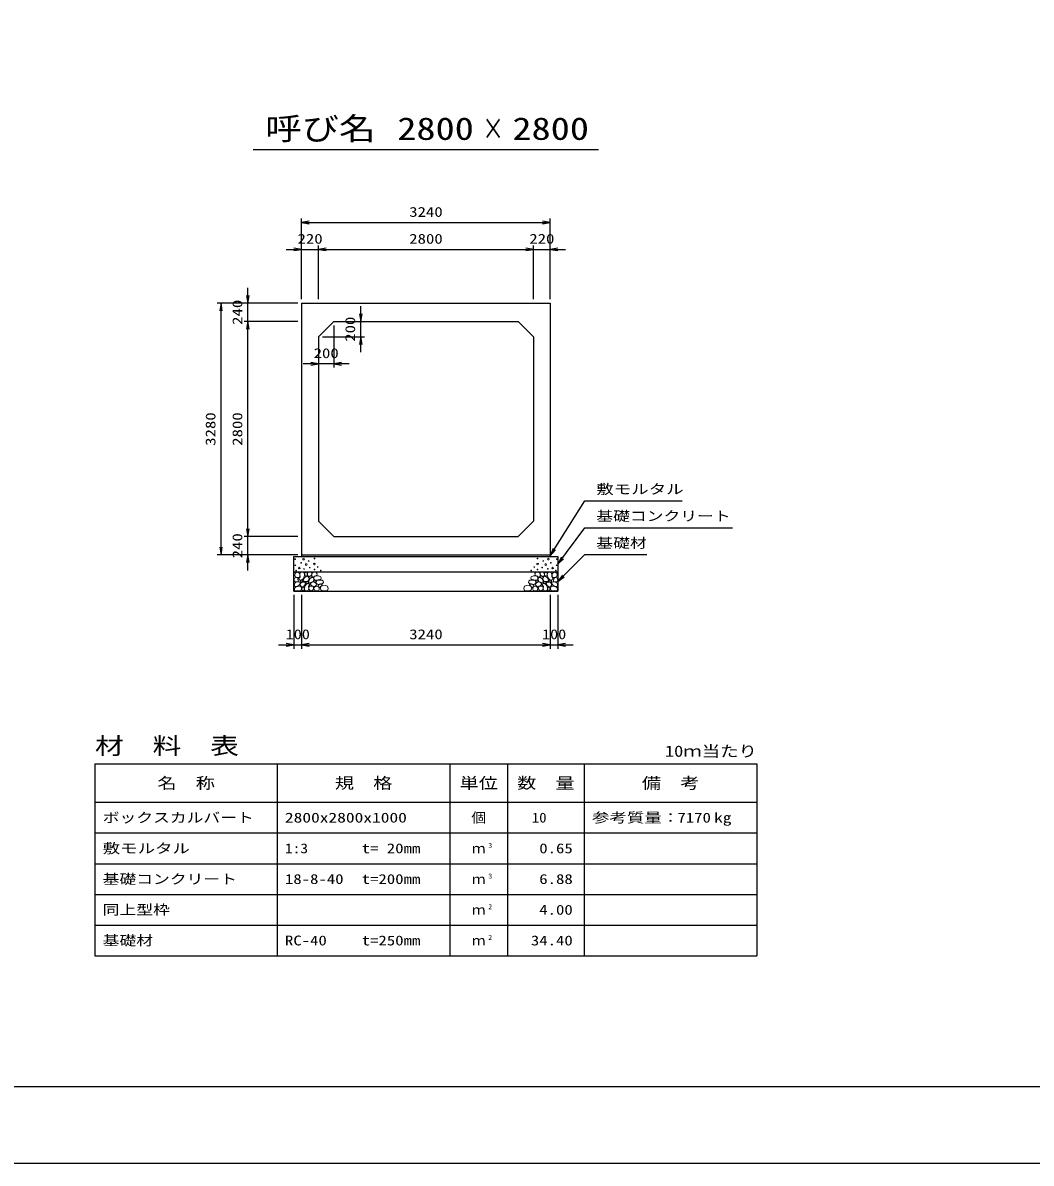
# Model space of a CAD drawing. Units: millimetres at full size. Extents: x 0 to 42050, y 0 to 29700.
# Drawn here: x 15772 to 28911, y 0 to 14850 of the extents above; entities that cross this region are included whole.
import ezdxf
from ezdxf.enums import TextEntityAlignment as Align

# ---------------------------------------------------------------- set-up
doc = ezdxf.new("R2010")
doc.units = ezdxf.units.MM
for name, color, linetype, lineweight in [('D-DCR-HCHn', 4, 'Continuous', 9), ('D-MTR-FRAM', 7, 'Continuous', 25), ('D-MTR-LINE', 7, 'Continuous', 25), ('D-STR-DIM', 7, 'Continuous', 25), ('D-STR-STRn', 1, 'Continuous', 25), ('D-STR-TXT', 7, 'Continuous', 25), ('D-TTL', 2, 'Continuous', 25), ('D-TTL-TXT', 7, 'Continuous', 25)]:
    doc.layers.add(name, color=color, linetype=linetype, lineweight=lineweight)
doc.layers.add('D-MTR', color=7, linetype='Continuous')
doc.layers.add('D-MTR-TXT', color=7, linetype='Continuous')
doc.styles.add('ＭＳ ゴシック', font='')
doc.styles.get('ＭＳ ゴシック').set_extended_font_data('MS Gothic')

# ---------------------------------------------------------------- blocks, each defined once
blk = doc.blocks.new('open_arrow')
at = {"color": 0, "linetype": 'Continuous', "lineweight": -2}
blk.add_lwpolyline([(7.5, 1.25), (0, 0), (7.5, -1.25)], dxfattribs=at)

msp = doc.modelspace()

# ---------------------------------------------------------------- linework, layer by layer
at = {"layer": 'D-DCR-HCHn'}
for points in [[(19314.101, 7617.26), (19305.433, 7591.256), (19316.99, 7573.92), (19345.883, 7571.03), (19365.61, 7579.499), (19357.441, 7599.924), (19363.219, 7611.481), (19351.662, 7623.038), (19334.326, 7628.817)], [(19368.998, 7689.493), (19342.994, 7695.271), (19319.879, 7683.714), (19316.99, 7657.71), (19322.769, 7637.485), (19351.662, 7628.817), (19371.887, 7628.817), (19380.555, 7643.263), (19380.555, 7675.046)], [(19392.112, 7692.382), (19383.444, 7666.378), (19386.334, 7637.485), (19366.109, 7605.702), (19392.112, 7591.256), (19421.006, 7605.702), (19438.342, 7628.817), (19444.12, 7666.378), (19438.342, 7686.603), (19421.006, 7695.271)], [(19397.891, 7591.256), (19383.444, 7579.698), (19389.223, 7571.03), (19409.448, 7571.03), (19418.116, 7573.92), (19423.895, 7585.477), (19415.227, 7594.145)], [(19441.231, 7623.038), (19426.784, 7588.366), (19438.342, 7573.92), (19473.013, 7573.92), (19487.46, 7579.698), (19501.907, 7599.924), (19501.907, 7617.26), (19487.46, 7640.374), (19470.124, 7643.263)], [(19447.01, 7686.603), (19447.01, 7651.931), (19461.456, 7643.263), (19475.903, 7651.931), (19478.792, 7672.157), (19475.903, 7689.493), (19455.678, 7695.271)], [(19495.601, 7638.845), (19483.999, 7646.941), (19482.006, 7674.16), (19491.557, 7695.616), (19515.582, 7698.128), (19535.263, 7692.156), (19536.848, 7680.53), (19534.014, 7656.921), (19518.752, 7647.586)], [(19511.681, 7614.73), (19523.297, 7620.817), (19534.296, 7626.161), (19540.86, 7639.065), (19535.554, 7647.961), (19525.968, 7650.014), (19510.137, 7641.115), (19498.42, 7632.605), (19499.515, 7624.944), (19503.895, 7617.527)], [(19513.109, 7553.224), (19500.35, 7557.579), (19499.086, 7585.688), (19509.964, 7610.928), (19540.015, 7625.156), (19562.452, 7619.405), (19563.795, 7588.924), (19553.477, 7576.886), (19525.401, 7561.311)], [(19561.239, 7631.998), (19571.02, 7643.092), (19588.359, 7649.342), (19602.287, 7658.717), (19606.55, 7673.49), (19600.013, 7687.695), (19586.369, 7696.218), (19570.845, 7697.886), (19555.522, 7695.424), (19545.719, 7686.98), (19538.918, 7669.457), (19537.379, 7652.722), (19541.1, 7642.871), (19543.729, 7633.23), (19552.948, 7629.842)], [(19592.239, 7573.692), (19592.239, 7584.551), (19585.72, 7589.466), (19574.97, 7590.609), (19566.278, 7587.18), (19563.19, 7576.664), (19570.738, 7568.891), (19580.802, 7564.319), (19590.409, 7568.319)], [(19582.727, 7592.135), (19572.952, 7595.066), (19568.675, 7600.928), (19565.905, 7616.938), (19569.816, 7638.619), (19595.776, 7648.926), (19625.648, 7648.926), (19653.03, 7633.998), (19657.653, 7618.004), (19653.385, 7606.63), (19640.583, 7601.299), (19619.247, 7597.745), (19592.931, 7592.013)], [(19618.634, 7535.297), (19610.545, 7539.592), (19599.424, 7547.928), (19594.874, 7556.518), (19594.874, 7575.212), (19608.523, 7590.37), (19638.349, 7594.159), (19670.449, 7590.117), (19686.12, 7578.585), (19690.164, 7560.462), (19677.761, 7549.388), (19667.436, 7545.361), (19650.312, 7543.128), (19634.987, 7540.305)], [(22431.366, 7535.297), (22439.455, 7539.592), (22450.576, 7547.928), (22455.126, 7556.518), (22455.126, 7575.212), (22441.477, 7590.37), (22411.651, 7594.159), (22379.551, 7590.117), (22363.88, 7578.585), (22359.836, 7560.462), (22372.239, 7549.388), (22382.564, 7545.361), (22399.688, 7543.128), (22415.013, 7540.305)], [(22467.273, 7592.135), (22477.048, 7595.066), (22481.325, 7600.928), (22484.095, 7616.938), (22480.184, 7638.619), (22454.224, 7648.926), (22424.352, 7648.926), (22396.97, 7633.998), (22392.347, 7618.004), (22396.615, 7606.63), (22409.417, 7601.299), (22430.753, 7597.745), (22457.069, 7592.013)], [(22488.761, 7631.998), (22478.98, 7643.092), (22461.641, 7649.342), (22447.713, 7658.717), (22443.45, 7673.49), (22449.987, 7687.695), (22463.631, 7696.218), (22479.155, 7697.886), (22494.478, 7695.424), (22504.281, 7686.98), (22511.082, 7669.457), (22512.621, 7652.722), (22508.9, 7642.871), (22506.271, 7633.23), (22497.052, 7629.842)], [(22457.761, 7573.692), (22457.761, 7584.551), (22464.28, 7589.466), (22475.03, 7590.609), (22483.722, 7587.18), (22486.81, 7576.664), (22479.262, 7568.891), (22469.198, 7564.319), (22459.591, 7568.319)], [(22536.891, 7553.224), (22549.65, 7557.579), (22550.914, 7585.688), (22540.036, 7610.928), (22509.985, 7625.156), (22487.548, 7619.405), (22486.205, 7588.924), (22496.523, 7576.886), (22524.599, 7561.311)], [(22538.319, 7614.73), (22526.703, 7620.817), (22515.704, 7626.161), (22509.14, 7639.065), (22514.446, 7647.961), (22524.032, 7650.014), (22539.863, 7641.115), (22551.58, 7632.605), (22550.485, 7624.944), (22546.105, 7617.527)], [(22554.399, 7638.845), (22566.001, 7646.941), (22567.994, 7674.16), (22558.443, 7695.616), (22534.418, 7698.128), (22514.737, 7692.156), (22513.152, 7680.53), (22515.986, 7656.921), (22531.248, 7647.586)], [(22608.769, 7623.038), (22623.216, 7588.366), (22611.658, 7573.92), (22576.987, 7573.92), (22562.54, 7579.698), (22548.093, 7599.924), (22548.093, 7617.26), (22562.54, 7640.374), (22579.876, 7643.263)], [(22602.99, 7686.603), (22602.99, 7651.931), (22588.544, 7643.263), (22574.097, 7651.931), (22571.208, 7672.157), (22574.097, 7689.493), (22594.322, 7695.271)], [(22657.888, 7692.382), (22666.556, 7666.378), (22663.666, 7637.485), (22683.891, 7605.702), (22657.888, 7591.256), (22628.994, 7605.702), (22611.658, 7628.817), (22605.88, 7666.378), (22611.658, 7686.603), (22628.994, 7695.271)], [(22652.109, 7591.256), (22666.556, 7579.698), (22660.777, 7571.03), (22640.552, 7571.03), (22631.884, 7573.92), (22626.105, 7585.477), (22634.773, 7594.145)], [(22681.002, 7689.493), (22707.006, 7695.271), (22730.121, 7683.714), (22733.01, 7657.71), (22727.231, 7637.485), (22698.338, 7628.817), (22678.113, 7628.817), (22669.445, 7643.263), (22669.445, 7675.046)], [(22735.899, 7617.26), (22744.567, 7591.256), (22733.01, 7573.92), (22704.117, 7571.03), (22684.39, 7579.499), (22692.559, 7599.924), (22686.781, 7611.481), (22698.338, 7623.038), (22715.674, 7628.817)], [(19368.944, 7521.261), (19390.346, 7553.365), (19387.671, 7561.39), (19358.243, 7569.416), (19331.49, 7566.741), (19312.763, 7550.689), (19310.087, 7531.962), (19312.763, 7513.235), (19334.165, 7507.884)], [(19379.645, 7454.378), (19398.372, 7462.404), (19403.723, 7489.157), (19393.021, 7507.884), (19374.294, 7513.235), (19350.217, 7510.56), (19323.464, 7499.859), (19310.087, 7483.807), (19310.087, 7465.08), (19318.113, 7454.378), (19350.217, 7457.054)], [(19443.852, 7521.261), (19457.229, 7553.365), (19446.527, 7566.741), (19414.424, 7566.741), (19401.047, 7561.39), (19387.671, 7542.663), (19387.671, 7526.612), (19401.047, 7505.209), (19417.099, 7502.534)], [(19438.502, 7462.404), (19438.502, 7494.508), (19425.125, 7502.534), (19411.749, 7494.508), (19409.073, 7475.781), (19411.749, 7459.729), (19430.476, 7454.378)], [(19489.332, 7457.054), (19497.358, 7481.131), (19494.683, 7507.884), (19513.41, 7537.313), (19489.332, 7550.689), (19462.579, 7537.313), (19446.527, 7515.91), (19441.177, 7481.131), (19446.527, 7462.404), (19462.579, 7454.378)], [(19483.982, 7550.689), (19497.358, 7561.39), (19492.007, 7569.416), (19473.28, 7569.416), (19465.254, 7566.741), (19459.904, 7556.04), (19467.93, 7548.014)], [(19510.735, 7459.729), (19534.812, 7454.378), (19556.215, 7465.08), (19558.89, 7489.157), (19553.539, 7507.884), (19526.786, 7515.91), (19508.059, 7515.91), (19500.033, 7502.534), (19500.033, 7473.106)], [(19573.981, 7510.925), (19538.607, 7517.521), (19523.56, 7529.658), (19518.808, 7548.655), (19533.492, 7563.022), (19562.102, 7571.082), (19583.749, 7558.154), (19597.74, 7540.74), (19593.78, 7523.062)], [(19569.869, 7496.931), (19588.084, 7512.234), (19614.219, 7511.97), (19632.17, 7496.931), (19634.81, 7469.227), (19622.666, 7453.924), (19588.876, 7451.549), (19572.509, 7461.311), (19565.645, 7483.738)], [(19639.876, 7497.808), (19627.748, 7503.743), (19621.39, 7510.697), (19622.71, 7527.843), (19632.307, 7536.236), (19652.7, 7541.151), (19669.015, 7541.271), (19674.293, 7529.761), (19662.814, 7519.51), (19652.239, 7510.35), (19648.573, 7501.331)], [(19683.293, 7452.112), (19666.233, 7456.916), (19654.939, 7464.601), (19649.893, 7479.011), (19647.01, 7492.7), (19658.544, 7513.594), (19681.131, 7527.524), (19715.492, 7522), (19742.645, 7511.913), (19749.133, 7481.652), (19743.366, 7459.317), (19716.934, 7452.593)], [(22366.707, 7452.112), (22383.767, 7456.916), (22395.061, 7464.601), (22400.107, 7479.011), (22402.99, 7492.7), (22391.456, 7513.594), (22368.869, 7527.524), (22334.508, 7522), (22307.355, 7511.913), (22300.867, 7481.652), (22306.634, 7459.317), (22333.066, 7452.593)], [(22410.124, 7497.808), (22422.252, 7503.743), (22428.61, 7510.697), (22427.29, 7527.843), (22417.693, 7536.236), (22397.3, 7541.151), (22380.985, 7541.271), (22375.707, 7529.761), (22387.186, 7519.51), (22397.761, 7510.35), (22401.427, 7501.331)], [(22480.131, 7496.931), (22461.916, 7512.234), (22435.781, 7511.97), (22417.83, 7496.931), (22415.19, 7469.227), (22427.334, 7453.924), (22461.124, 7451.549), (22477.491, 7461.311), (22484.355, 7483.738)], [(22476.019, 7510.925), (22511.393, 7517.521), (22526.44, 7529.658), (22531.192, 7548.655), (22516.508, 7563.022), (22487.898, 7571.082), (22466.251, 7558.154), (22452.26, 7540.74), (22456.22, 7523.062)], [(22539.265, 7459.729), (22515.188, 7454.378), (22493.785, 7465.08), (22491.11, 7489.157), (22496.461, 7507.884), (22523.214, 7515.91), (22541.941, 7515.91), (22549.967, 7502.534), (22549.967, 7473.106)], [(22560.668, 7457.054), (22552.642, 7481.131), (22555.317, 7507.884), (22536.59, 7537.313), (22560.668, 7550.689), (22587.421, 7537.313), (22603.473, 7515.91), (22608.823, 7481.131), (22603.473, 7462.404), (22587.421, 7454.378)], [(22566.018, 7550.689), (22552.642, 7561.39), (22557.993, 7569.416), (22576.72, 7569.416), (22584.746, 7566.741), (22590.096, 7556.04), (22582.07, 7548.014)], [(22606.148, 7521.261), (22592.771, 7553.365), (22603.473, 7566.741), (22635.576, 7566.741), (22648.953, 7561.39), (22662.329, 7542.663), (22662.329, 7526.612), (22648.953, 7505.209), (22632.901, 7502.534)], [(22611.498, 7462.404), (22611.498, 7494.508), (22624.875, 7502.534), (22638.251, 7494.508), (22640.927, 7475.781), (22638.251, 7459.729), (22619.524, 7454.378)], [(22670.355, 7454.378), (22651.628, 7462.404), (22646.277, 7489.157), (22656.979, 7507.884), (22675.706, 7513.235), (22699.783, 7510.56), (22726.536, 7499.859), (22739.913, 7483.807), (22739.913, 7465.08), (22731.887, 7454.378), (22699.783, 7457.054)], [(22681.056, 7521.261), (22659.654, 7553.365), (22662.329, 7561.39), (22691.757, 7569.416), (22718.51, 7566.741), (22737.237, 7550.689), (22739.913, 7531.962), (22737.237, 7513.235), (22715.835, 7507.884)]]:
    msp.add_lwpolyline(points, close=True, dxfattribs=at)
for centre, radius in [((19321.091, 7866.145), 4.5), ((19430.004, 7866.145), 11.25), ((19572.197, 7875.221), 4.5), ((22477.803, 7875.221), 4.5), ((22619.996, 7866.145), 11.25), ((22728.909, 7866.145), 4.5), ((19322.803, 7785.879), 4.5), ((19374.855, 7750.444), 11.25), ((19398.437, 7818.641), 4.5), ((19436.552, 7738.646), 4.5), ((19464.996, 7794.955), 11.25), ((19496.563, 7842.459), 4.5), ((19510.06, 7755.807), 4.5), ((19570.741, 7803.204), 11.25), ((19571.763, 7731.675), 4.5), ((19613.942, 7763.293), 4.5), ((22436.058, 7763.293), 4.5), ((22479.259, 7803.204), 11.25), ((22478.237, 7731.675), 4.5), ((22539.94, 7755.807), 4.5), ((22553.437, 7842.459), 4.5), ((22585.004, 7794.955), 11.25), ((22613.448, 7738.646), 4.5), ((22651.563, 7818.641), 4.5), ((22675.145, 7750.444), 11.25), ((22727.197, 7785.879), 4.5), ((19331.905, 7717.286), 4.5), ((19653.193, 7717.037), 4.5), ((22396.807, 7717.037), 4.5), ((22718.095, 7717.286), 4.5)]:
    msp.add_circle(centre, radius, dxfattribs=at)
at = {"layer": 'D-MTR-FRAM'}
for p, q in [((16712.5, 5200), (25337.5, 5200)), ((16712.5, 5200), (16712.5, 2700)), ((25337.5, 5200), (25337.5, 2700)), ((16712.5, 2700), (25337.5, 2700))]:
    msp.add_line(p, q, dxfattribs=at)
at = {"layer": 'D-MTR-LINE'}
for p, q in [((19087.5, 5200), (19087.5, 2700)), ((21337.5, 5200), (21337.5, 2700)), ((22087.5, 5200), (22087.5, 2700)), ((23087.5, 5200), (23087.5, 2700)), ((16712.5, 4700), (25337.5, 4700)), ((16712.5, 4300), (25337.5, 4300)), ((16712.5, 3900), (25337.5, 3900)), ((16712.5, 3500), (25337.5, 3500)), ((16712.5, 3100), (25337.5, 3100))]:
    msp.add_line(p, q, dxfattribs=at)
at = {"layer": 'D-STR-DIM'}
for p, q in [((19405, 11250), (19405, 12300)), ((19405, 12250), (22645, 12250)), ((22645, 11250), (22645, 12300)), ((19205, 11900), (19825, 11900)), ((19405, 11250), (19405, 11950)), ((19625, 11250), (19625, 11950)), ((19625, 11250), (19625, 11950)), ((19625, 11900), (22425, 11900)), ((22225, 11900), (22845, 11900)), ((22425, 11250), (22425, 11950)), ((22425, 11250), (22425, 11950)), ((22645, 11250), (22645, 11950)), ((18705, 10760), (18705, 11400)), ((19355, 11200), (18305, 11200)), ((18355, 7920), (18355, 11200)), ((19355, 11200), (18655, 11200)), ((20175, 10560), (20175, 11160)), ((19355, 10960), (18655, 10960)), ((19355, 10960), (18655, 10960)), ((18705, 8160), (18705, 10960)), ((19825, 10910), (19825, 10360)), ((19875, 10960), (20225, 10960)), ((19625, 10710), (19625, 10360)), ((19675, 10760), (20225, 10760)), ((20025, 10410), (19425, 10410)), ((18705, 7720), (18705, 8360)), ((19355, 8160), (18655, 8160)), ((19355, 8160), (18655, 8160)), ((19355, 7920), (18305, 7920)), ((19355, 7920), (18655, 7920)), ((19305, 7400), (19305, 6700)), ((19405, 7400), (19405, 6700)), ((19405, 7400), (19405, 6700)), ((22645, 7400), (22645, 6700)), ((22645, 7400), (22645, 6700)), ((22745, 7400), (22745, 6700)), ((19105, 6750), (19605, 6750)), ((19405, 6750), (22645, 6750)), ((22445, 6750), (22945, 6750))]:
    msp.add_line(p, q, dxfattribs=at)
at = {"layer": 'D-STR-STRn'}
for p, q in [((19405, 11200), (22645, 11200)), ((19405, 11200), (19405, 7920)), ((22645, 11200), (22645, 7920)), ((19825, 10960), (19625, 10760)), ((19825, 10960), (22225, 10960)), ((22425, 10760), (22225, 10960)), ((19625, 10760), (19625, 8360)), ((22425, 10760), (22425, 8360)), ((19625, 8360), (19825, 8160)), ((22225, 8160), (22425, 8360)), ((19825, 8160), (22225, 8160)), ((19305, 7450), (19305, 7900)), ((19305, 7900), (22745, 7900)), ((19405, 7920), (19405, 7900)), ((19405, 7920), (22645, 7920)), ((22645, 7920), (22645, 7900)), ((22745, 7900), (22745, 7450)), ((19305, 7700), (22745, 7700)), ((19305, 7450), (22745, 7450))]:
    msp.add_line(p, q, dxfattribs=at)
at = {"layer": 'D-STR-TXT'}
for points in [[(22645, 7910), (23095, 8625), (23195, 8625), (24361.624, 8625)], [(22745, 7800), (23095, 8275), (23195, 8275), (25020.761, 8275)], [(22745, 7575), (23095, 7925), (23195, 7925), (23902.36, 7925)]]:
    msp.add_lwpolyline(points, dxfattribs=at)
at = {"layer": 'D-TTL'}
for points in [[(0, 0), (42050, 0), (42050, 29700), (0, 29700)], [(1000, 1000), (41050, 1000), (41050, 28700), (1000, 28700)]]:
    msp.add_lwpolyline(points, close=True, dxfattribs=at)
at = {"layer": 'D-TTL-TXT'}
msp.add_line((18775, 13200), (23275, 13200), dxfattribs=at)

# ---------------------------------------------------------------- block references
at = {"layer": 'D-STR-DIM', "xscale": 13.3, "yscale": 13.3}
for p in [(19405, 12250), (19625, 11900), (19625, 11900), (22645, 11900), (19825, 10410), (19405, 6750), (19405, 6750), (22745, 6750)]:
    msp.add_blockref('open_arrow', p, dxfattribs=at)
for p, rotation in [((22645, 12250), 180), ((19405, 11900), 180), ((22425, 11900), 180), ((22425, 11900), 180), ((18705, 11200), 90), ((18355, 11200), 270), ((20175, 10960), 90), ((18705, 10960), 270), ((18705, 10960), 270), ((20175, 10760), 270), ((19625, 10410), 180), ((18705, 8160), 90), ((18705, 8160), 90), ((18355, 7920), 90), ((18705, 7920), 270), ((19305, 6750), 180), ((22645, 6750), 180), ((22645, 6750), 180)]:
    msp.add_blockref('open_arrow', p, dxfattribs=dict(at, rotation=rotation))
at = {"layer": 'D-STR-TXT', "xscale": 13.3, "yscale": 13.3}
for p, rotation in [((22645, 7910), 57.8), ((22745, 7800), 53.6), ((22745, 7575), 45)]:
    msp.add_blockref('open_arrow', p, dxfattribs=dict(at, rotation=rotation))

# ---------------------------------------------------------------- texts
at = {"layer": 'D-MTR', "style": 'ＭＳ ゴシック', "width": 1.25}
msp.add_text('材\u3000料\u3000表', height=219.9, dxfattribs=at).set_placement((16712.5, 5260), align=Align.BOTTOM_LEFT)
at = {"layer": 'D-MTR', "style": 'ＭＳ ゴシック', "width": 1.2}
msp.add_text('10ｍ当たり', height=146.6, dxfattribs=at).set_placement((25337.5, 5248.333), align=Align.BOTTOM_RIGHT)
at = {"layer": 'D-MTR-TXT', "style": 'ＭＳ ゴシック'}
for s, height, width, p in [('名\u3000称', 146.6, 1.25, (17900, 4950)), ('規\u3000格', 146.6, 1.25, (20212.5, 4950)), ('単位', 146.6, 1.25, (21712.5, 4950)), ('数\u3000量', 146.6, 1.25, (22587.5, 4950)), ('備\u3000考', 146.6, 1.25, (24212.5, 4950)), ('個', 128.3, 1.1, (21712.5, 4500))]:
    msp.add_text(s, height=height, dxfattribs=dict(at, width=width)).set_placement(p, align=Align.MIDDLE_CENTER)
for s, width, p in [('ボックスカルバート', 1.25, (16812.5, 4500)), ('2800x2800x1000', 1.3, (19187.5, 4500)), ('参考質量：    kg', 1.3, (23187.5, 4500)), ('敷モルタル', 1.3, (16812.5, 4100)), ('1:3', 1.15, (19187.5, 4100)), ('t= 20mm', 1.25, (20187.5, 4100)), ('基礎コンクリート', 1.25, (16812.5, 3700)), ('18-8-40', 1.25, (19187.5, 3700)), ('t=200mm', 1.25, (20187.5, 3700)), ('同上型枠', 1.25, (16812.5, 3300)), ('基礎材', 1.25, (16812.5, 2900)), ('RC-40', 1.25, (19187.5, 2900)), ('t=250mm', 1.25, (20187.5, 2900))]:
    msp.add_text(s, height=128.3, dxfattribs=dict(at, width=width)).set_placement(p, align=Align.MIDDLE_LEFT)
for s, width, p in [('10', 1.1, (22596.383, 4500)), ('7170', 1.25, (24737.5, 4500)), ('0.65', 1.25, (22937.5, 4100)), ('6.88', 1.25, (22937.5, 3700)), ('4.00', 1.25, (22937.5, 3300)), ('34.40', 1.25, (22937.5, 2900))]:
    msp.add_text(s, height=128.3, dxfattribs=dict(at, width=width)).set_placement(p, align=Align.MIDDLE_RIGHT)
at = {"layer": 'D-MTR-TXT', "style": 'ＭＳ ゴシック', "width": 1.15}
for s, p in [('3', (21837.5, 4088.333)), ('3', (21837.5, 3688.333)), ('2', (21837.5, 3288.333)), ('2', (21837.5, 2888.333))]:
    msp.add_text(s, height=64.15, dxfattribs=at).set_placement(p, align=Align.BOTTOM_LEFT)
at = {"layer": 'D-MTR-TXT', "style": 'ＭＳ ゴシック'}
for p in [(21712.5, 4100), (21712.5, 3700), (21712.5, 3300), (21712.5, 2900)]:
    msp.add_text('ｍ', height=128.3, dxfattribs=at).set_placement(p, align=Align.MIDDLE_CENTER)
at = {"layer": 'D-STR-DIM', "style": 'ＭＳ ゴシック'}
for s, width, p in [('3240', 1.25, (21025, 12387.5)), ('220', 1.25, (19515, 12037.5)), ('2800', 1.25, (21025, 12037.5)), ('220', 1.25, (22535, 12037.5)), ('200', 1.25, (19725, 10547.5)), ('100', 1.2, (19355, 6887.5)), ('3240', 1.25, (21025, 6887.5)), ('100', 1.2, (22695, 6887.5))]:
    msp.add_text(s, height=128.3, dxfattribs=dict(at, width=width)).set_placement(p, align=Align.MIDDLE_CENTER)
at = {"layer": 'D-STR-DIM', "style": 'ＭＳ ゴシック', "width": 1.25}
for s, p in [('240', (18567.5, 11080)), ('200', (20037.5, 10860)), ('3280', (18217.5, 9560)), ('2800', (18567.5, 9560)), ('240', (18567.5, 8040))]:
    msp.add_text(s, height=128.3, rotation=90, dxfattribs=at).set_placement(p, align=Align.MIDDLE_CENTER)
at = {"layer": 'D-STR-TXT', "style": 'ＭＳ ゴシック'}
for s, width, p in [('敷モルタル', 1.3, (23245, 8675)), ('基礎コンクリート', 1.25, (23245, 8325)), ('基礎材', 1.25, (23245, 7975))]:
    msp.add_text(s, height=128.3, dxfattribs=dict(at, width=width)).set_placement(p, align=Align.BOTTOM_LEFT)
at = {"layer": 'D-TTL-TXT', "style": 'ＭＳ ゴシック'}
for s, width, p in [('呼び名', 1.2, (19650, 13237.5)), ('2800', 1.25, (21150, 13237.5)), ('×', 0.7, (21900, 13237.5)), ('2800', 1.25, (22650, 13237.5))]:
    msp.add_text(s, height=293.3, dxfattribs=dict(at, width=width)).set_placement(p, align=Align.BOTTOM_CENTER)

doc.saveas('drawing.dxf')
